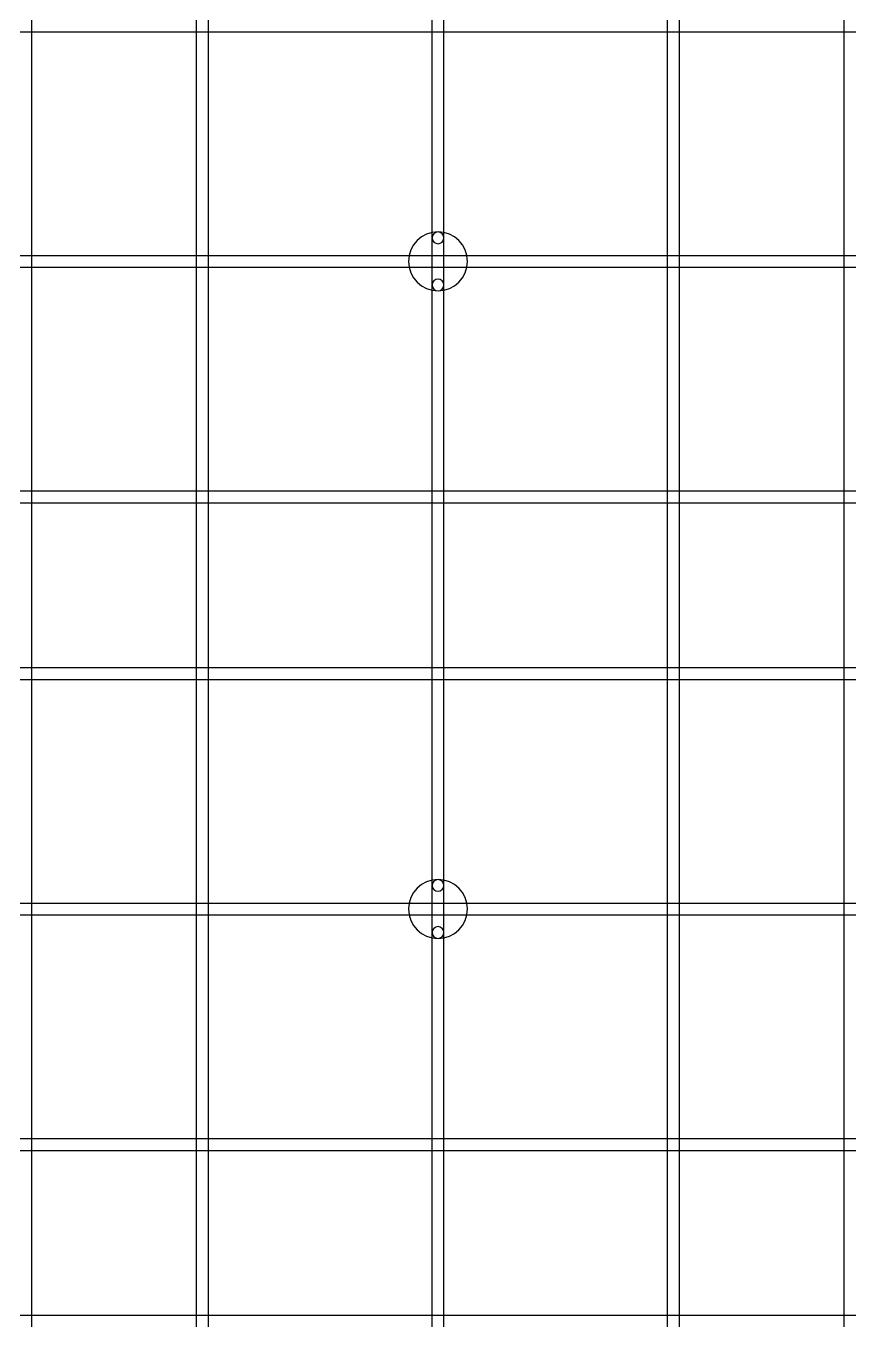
# Model space of a CAD drawing. Header units: millimetres. Extents: x 0 to 500, y 0 to 500.
# Drawn here: x 297.5 to 367.5, y 132.5 to 242.5 of the extents above; entities that cross this region are included whole.
import ezdxf

# ---------------------------------------------------------------- set-up
doc = ezdxf.new("R2010")
doc.units = ezdxf.units.MM
doc.layers.add('MDF_Model', color=7, linetype='CONTINUOUS')

msp = doc.modelspace()

# ---------------------------------------------------------------- linework, layer by layer
at = {"layer": 'MDF_Model'}
for p, q in [((298, 242, 1), (298, 243, 1)), ((298, 242, 1), (298, 243, 1)), ((312, 242, 1), (312, 243, 1)), ((312, 242, 1), (312, 243, 1)), ((313, 242, 1), (313, 243, 1)), ((313, 242, 1), (313, 243, 1)), ((332, 242, 1), (332, 243, 1)), ((332, 242, 1), (332, 243, 1)), ((333, 242, 1), (333, 243, 1)), ((333, 242, 1), (333, 243, 1)), ((352, 242, 1), (352, 243, 1)), ((352, 242, 1), (352, 243, 1)), ((353, 242, 1), (353, 243, 1)), ((353, 242, 1), (353, 243, 1)), ((367, 242, 1), (367, 243, 1)), ((367, 242, 1), (367, 243, 1)), ((297, 242, 1), (298, 242, 1)), ((297, 242, 1), (298, 242, 1)), ((298, 223, 1), (298, 242, 1)), ((298, 242, 1), (312, 242, 1)), ((298, 223, 1), (298, 242, 1)), ((298, 242), (298, 242, 1)), ((298, 223), (298, 242)), ((298, 242), (312, 242)), ((298, 242, 1), (312, 242, 1)), ((298, 242), (298, 242, 1)), ((298, 242), (312, 242)), ((298, 223), (298, 242)), ((312, 242, 1), (313, 242, 1)), ((312, 223, 1), (312, 242, 1)), ((312, 242, 1), (313, 242, 1)), ((312, 242), (312, 242, 1)), ((312, 223, 1), (312, 242, 1)), ((312, 242), (312, 242, 1)), ((312, 223), (312, 242)), ((312, 223), (312, 242)), ((313, 242), (332, 242)), ((313, 223), (313, 242)), ((313, 242), (332, 242)), ((313, 242, 1), (332, 242, 1)), ((313, 242), (313, 242, 1)), ((313, 242, 1), (332, 242, 1)), ((313, 223, 1), (313, 242, 1)), ((313, 242), (313, 242, 1)), ((313, 223), (313, 242)), ((313, 223, 1), (313, 242, 1)), ((332, 224.5, 1), (332, 242, 1)), ((332, 242, 1), (333, 242, 1)), ((332, 224.5, 1), (332, 242, 1)), ((332, 242), (332, 242, 1)), ((332, 224.5), (332, 242)), ((332, 242, 1), (333, 242, 1)), ((332, 224.5), (332, 242)), ((332, 242), (332, 242, 1)), ((333, 224.5, 1), (333, 242, 1)), ((333, 224.5, 1), (333, 242, 1)), ((333, 242), (333, 242, 1)), ((333, 224.5), (333, 242)), ((333, 224.5), (333, 242)), ((333, 242), (352, 242)), ((333, 242, 1), (352, 242, 1)), ((333, 242), (352, 242)), ((333, 242, 1), (352, 242, 1)), ((333, 242), (333, 242, 1)), ((352, 223), (352, 242)), ((352, 242), (352, 242, 1)), ((352, 223, 1), (352, 242, 1)), ((352, 242), (352, 242, 1)), ((352, 223), (352, 242)), ((352, 242, 1), (353, 242, 1)), ((352, 223, 1), (352, 242, 1)), ((352, 242, 1), (353, 242, 1)), ((353, 223, 1), (353, 242, 1)), ((353, 242, 1), (367, 242, 1)), ((353, 223, 1), (353, 242, 1)), ((353, 242), (353, 242, 1)), ((353, 223), (353, 242)), ((353, 242), (367, 242)), ((353, 242, 1), (367, 242, 1)), ((353, 242), (353, 242, 1)), ((353, 223), (353, 242)), ((353, 242), (367, 242)), ((367, 242, 1), (368, 242, 1)), ((367, 223, 1), (367, 242, 1)), ((367, 242, 1), (368, 242, 1)), ((367, 242), (367, 242, 1)), ((367, 223, 1), (367, 242, 1)), ((367, 242), (367, 242, 1)), ((367, 223), (367, 242)), ((367, 223), (367, 242)), ((332, 223, 1), (332, 224.5, 1)), ((332, 223, 1), (332, 224.5, 1)), ((332, 224.5), (332, 224.5, 1)), ((332, 223), (332, 224.5)), ((332, 224.5), (332, 224.5, 1)), ((332, 223), (332, 224.5)), ((332.5, 225, 3), (332.5, 225, 6)), ((332.5, 225, 3), (332.5, 225, 6)), ((333, 224.5, 1), (333, 224.5, 3)), ((333, 224.5, 1), (333, 224.5, 3)), ((333, 223, 1), (333, 224.5, 1)), ((333, 223, 1), (333, 224.5, 1)), ((333, 224.5), (333, 224.5, 1)), ((333, 223), (333, 224.5)), ((333, 224.5), (333, 224.5, 1)), ((333, 223), (333, 224.5)), ((297, 223, 1), (298, 223, 1)), ((297, 223, 1), (298, 223, 1)), ((298, 222, 1), (298, 223, 1)), ((298, 223, 1), (312, 223, 1)), ((298, 222, 1), (298, 223, 1)), ((298, 223), (298, 223, 1)), ((298, 223), (312, 223)), ((298, 223, 1), (312, 223, 1)), ((298, 223), (298, 223, 1)), ((298, 223), (312, 223)), ((312, 222, 1), (312, 223, 1)), ((312, 223, 1), (313, 223, 1)), ((312, 222, 1), (312, 223, 1)), ((312, 223, 1), (313, 223, 1)), ((312, 223), (312, 223, 1)), ((312, 223), (312, 223, 1)), ((313, 223, 1), (332, 223, 1)), ((313, 222, 1), (313, 223, 1)), ((313, 223), (332, 223)), ((313, 223), (332, 223)), ((313, 223, 1), (332, 223, 1)), ((313, 223), (313, 223, 1)), ((313, 222, 1), (313, 223, 1)), ((313, 223), (313, 223, 1)), ((332, 223, 1), (333, 223, 1)), ((332, 222, 1), (332, 223, 1)), ((332, 223, 1), (333, 223, 1)), ((332, 223), (332, 223, 1)), ((332, 222, 1), (332, 223, 1)), ((332, 223), (332, 223, 1)), ((333, 222, 1), (333, 223, 1)), ((333, 223), (333, 223, 1)), ((333, 223, 1), (352, 223, 1)), ((333, 222, 1), (333, 223, 1)), ((333, 223), (352, 223)), ((333, 223), (352, 223)), ((333, 223, 1), (352, 223, 1)), ((333, 223), (333, 223, 1)), ((335, 222.5, 3), (335, 222.5, 6)), ((335, 222.5, 3), (335, 222.5, 6)), ((352, 222, 1), (352, 223, 1)), ((352, 223), (352, 223, 1)), ((352, 222, 1), (352, 223, 1)), ((352, 223, 1), (353, 223, 1)), ((352, 223), (352, 223, 1)), ((352, 223, 1), (353, 223, 1)), ((353, 222, 1), (353, 223, 1)), ((353, 223, 1), (367, 223, 1)), ((353, 222, 1), (353, 223, 1)), ((353, 223), (353, 223, 1)), ((353, 223), (367, 223)), ((353, 223, 1), (367, 223, 1)), ((353, 223), (353, 223, 1)), ((353, 223), (367, 223)), ((367, 222, 1), (367, 223, 1)), ((367, 223, 1), (368, 223, 1)), ((367, 222, 1), (367, 223, 1)), ((367, 223, 1), (368, 223, 1)), ((367, 223), (367, 223, 1)), ((367, 223), (367, 223, 1)), ((297, 222, 1), (298, 222, 1)), ((297, 222, 1), (298, 222, 1)), ((298, 203, 1), (298, 222, 1)), ((298, 222, 1), (312, 222, 1)), ((298, 203, 1), (298, 222, 1)), ((298, 222), (298, 222, 1)), ((298, 203), (298, 222)), ((298, 222), (312, 222)), ((298, 222, 1), (312, 222, 1)), ((298, 222), (298, 222, 1)), ((298, 222), (312, 222)), ((298, 203), (298, 222)), ((312, 222, 1), (313, 222, 1)), ((312, 203, 1), (312, 222, 1)), ((312, 222, 1), (313, 222, 1)), ((312, 222), (312, 222, 1)), ((312, 203, 1), (312, 222, 1)), ((312, 222), (312, 222, 1)), ((312, 203), (312, 222)), ((312, 203), (312, 222)), ((313, 222), (332, 222)), ((313, 203), (313, 222)), ((313, 222), (332, 222)), ((313, 222, 1), (332, 222, 1)), ((313, 222), (313, 222, 1)), ((313, 222, 1), (332, 222, 1)), ((313, 203, 1), (313, 222, 1)), ((313, 222), (313, 222, 1)), ((313, 203), (313, 222)), ((313, 203, 1), (313, 222, 1)), ((332, 220.5, 1), (332, 222, 1)), ((332, 222, 1), (333, 222, 1)), ((332, 220.5, 1), (332, 222, 1)), ((332, 222), (332, 222, 1)), ((332, 220.5), (332, 222)), ((332, 222, 1), (333, 222, 1)), ((332, 220.5), (332, 222)), ((332, 222), (332, 222, 1)), ((333, 220.5, 1), (333, 222, 1)), ((333, 220.5, 1), (333, 222, 1)), ((333, 222), (333, 222, 1)), ((333, 220.5), (333, 222)), ((333, 220.5), (333, 222)), ((333, 222), (352, 222)), ((333, 222, 1), (352, 222, 1)), ((333, 222), (352, 222)), ((333, 222, 1), (352, 222, 1)), ((333, 222), (333, 222, 1)), ((352, 203), (352, 222)), ((352, 222), (352, 222, 1)), ((352, 203, 1), (352, 222, 1)), ((352, 222), (352, 222, 1)), ((352, 203), (352, 222)), ((352, 222, 1), (353, 222, 1)), ((352, 203, 1), (352, 222, 1)), ((352, 222, 1), (353, 222, 1)), ((353, 203, 1), (353, 222, 1)), ((353, 222, 1), (367, 222, 1)), ((353, 203, 1), (353, 222, 1)), ((353, 222), (353, 222, 1)), ((353, 203), (353, 222)), ((353, 222), (367, 222)), ((353, 222, 1), (367, 222, 1)), ((353, 222), (353, 222, 1)), ((353, 203), (353, 222)), ((353, 222), (367, 222)), ((367, 222, 1), (368, 222, 1)), ((367, 203, 1), (367, 222, 1)), ((367, 222, 1), (368, 222, 1)), ((367, 222), (367, 222, 1)), ((367, 203, 1), (367, 222, 1)), ((367, 222), (367, 222, 1)), ((367, 203), (367, 222)), ((367, 203), (367, 222)), ((332, 203, 1), (332, 220.5, 1)), ((332, 203, 1), (332, 220.5, 1)), ((332, 220.5), (332, 220.5, 1)), ((332, 203), (332, 220.5)), ((332, 220.5), (332, 220.5, 1)), ((332, 203), (332, 220.5)), ((333, 220.5, 1), (333, 220.5, 3)), ((333, 220.5, 1), (333, 220.5, 3)), ((333, 203, 1), (333, 220.5, 1)), ((333, 203, 1), (333, 220.5, 1)), ((333, 220.5), (333, 220.5, 1)), ((333, 203), (333, 220.5)), ((333, 220.5), (333, 220.5, 1)), ((333, 203), (333, 220.5)), ((332.5, 220, 3), (332.5, 220, 6)), ((332.5, 220, 3), (332.5, 220, 6)), ((297, 203, 1), (298, 203, 1)), ((297, 203, 1), (298, 203, 1)), ((298, 202, 1), (298, 203, 1)), ((298, 203, 1), (312, 203, 1)), ((298, 202, 1), (298, 203, 1)), ((298, 203), (298, 203, 1)), ((298, 203), (312, 203)), ((298, 203, 1), (312, 203, 1)), ((298, 203), (298, 203, 1)), ((298, 203), (312, 203)), ((312, 202, 1), (312, 203, 1)), ((312, 203, 1), (313, 203, 1)), ((312, 202, 1), (312, 203, 1)), ((312, 203, 1), (313, 203, 1)), ((312, 203), (312, 203, 1)), ((312, 203), (312, 203, 1)), ((313, 203), (332, 203)), ((313, 203), (332, 203)), ((313, 203, 1), (332, 203, 1)), ((313, 203), (313, 203, 1)), ((313, 203, 1), (332, 203, 1)), ((313, 202, 1), (313, 203, 1)), ((313, 203), (313, 203, 1)), ((313, 202, 1), (313, 203, 1)), ((332, 203, 1), (333, 203, 1)), ((332, 203), (332, 203, 1)), ((332, 202, 1), (332, 203, 1)), ((332, 203, 1), (333, 203, 1)), ((332, 203), (332, 203, 1)), ((332, 202, 1), (332, 203, 1)), ((333, 203), (333, 203, 1)), ((333, 202, 1), (333, 203, 1)), ((333, 203), (352, 203)), ((333, 203), (352, 203)), ((333, 203, 1), (352, 203, 1)), ((333, 203), (333, 203, 1)), ((333, 203, 1), (352, 203, 1)), ((333, 202, 1), (333, 203, 1)), ((352, 203), (352, 203, 1)), ((352, 202, 1), (352, 203, 1)), ((352, 203), (352, 203, 1)), ((352, 202, 1), (352, 203, 1)), ((352, 203, 1), (353, 203, 1)), ((352, 203, 1), (353, 203, 1)), ((353, 202, 1), (353, 203, 1)), ((353, 203, 1), (367, 203, 1)), ((353, 202, 1), (353, 203, 1)), ((353, 203), (353, 203, 1)), ((353, 203), (367, 203)), ((353, 203, 1), (367, 203, 1)), ((353, 203), (353, 203, 1)), ((353, 203), (367, 203)), ((367, 202, 1), (367, 203, 1)), ((367, 203, 1), (368, 203, 1)), ((367, 202, 1), (367, 203, 1)), ((367, 203, 1), (368, 203, 1)), ((367, 203), (367, 203, 1)), ((367, 203), (367, 203, 1)), ((297, 202, 1), (298, 202, 1)), ((297, 202, 1), (298, 202, 1)), ((298, 188, 1), (298, 202, 1)), ((298, 202, 1), (312, 202, 1)), ((298, 188, 1), (298, 202, 1)), ((298, 202), (298, 202, 1)), ((298, 188), (298, 202)), ((298, 202), (312, 202)), ((298, 202, 1), (312, 202, 1)), ((298, 202), (298, 202, 1)), ((298, 202), (312, 202)), ((298, 188), (298, 202)), ((312, 202, 1), (313, 202, 1)), ((312, 188, 1), (312, 202, 1)), ((312, 202, 1), (313, 202, 1)), ((312, 188, 1), (312, 202, 1)), ((312, 202), (312, 202, 1)), ((312, 188), (312, 202)), ((312, 202), (312, 202, 1)), ((312, 188), (312, 202)), ((313, 202, 1), (332, 202, 1)), ((313, 202), (332, 202)), ((313, 202, 1), (332, 202, 1)), ((313, 202), (313, 202, 1)), ((313, 202), (332, 202)), ((313, 188), (313, 202)), ((313, 188, 1), (313, 202, 1)), ((313, 202), (313, 202, 1)), ((313, 188), (313, 202)), ((313, 188, 1), (313, 202, 1)), ((332, 202, 1), (333, 202, 1)), ((332, 188, 1), (332, 202, 1)), ((332, 202, 1), (333, 202, 1)), ((332, 188, 1), (332, 202, 1)), ((332, 202), (332, 202, 1)), ((332, 188), (332, 202)), ((332, 202), (332, 202, 1)), ((332, 188), (332, 202)), ((333, 188, 1), (333, 202, 1)), ((333, 202, 1), (352, 202, 1)), ((333, 188, 1), (333, 202, 1)), ((333, 202), (333, 202, 1)), ((333, 188), (333, 202)), ((333, 202), (352, 202)), ((333, 202, 1), (352, 202, 1)), ((333, 202), (333, 202, 1)), ((333, 188), (333, 202)), ((333, 202), (352, 202)), ((352, 202, 1), (353, 202, 1)), ((352, 202), (352, 202, 1)), ((352, 188), (352, 202)), ((352, 188, 1), (352, 202, 1)), ((352, 202), (352, 202, 1)), ((352, 188), (352, 202)), ((352, 188, 1), (352, 202, 1)), ((352, 202, 1), (353, 202, 1)), ((353, 188, 1), (353, 202, 1)), ((353, 202, 1), (367, 202, 1)), ((353, 188, 1), (353, 202, 1)), ((353, 202), (353, 202, 1)), ((353, 188), (353, 202)), ((353, 202), (367, 202)), ((353, 202, 1), (367, 202, 1)), ((353, 202), (353, 202, 1)), ((353, 188), (353, 202)), ((353, 202), (367, 202)), ((367, 202, 1), (368, 202, 1)), ((367, 188, 1), (367, 202, 1)), ((367, 202, 1), (368, 202, 1)), ((367, 202), (367, 202, 1)), ((367, 188, 1), (367, 202, 1)), ((367, 202), (367, 202, 1)), ((367, 188), (367, 202)), ((367, 188), (367, 202)), ((297, 188, 1), (298, 188, 1)), ((297, 188, 1), (298, 188, 1)), ((297, 187, 1), (298, 187, 1)), ((297, 187, 1), (298, 187, 1)), ((298, 187, 1), (298, 188, 1)), ((298, 188, 1), (312, 188, 1)), ((298, 187, 1), (298, 188, 1)), ((298, 188), (298, 188, 1)), ((298, 188), (312, 188)), ((298, 188, 1), (312, 188, 1)), ((298, 188), (298, 188, 1)), ((298, 188), (312, 188)), ((298, 168, 1), (298, 187, 1)), ((298, 187, 1), (312, 187, 1)), ((298, 168, 1), (298, 187, 1)), ((298, 187), (298, 187, 1)), ((298, 168), (298, 187)), ((298, 187), (312, 187)), ((298, 187, 1), (312, 187, 1)), ((298, 187), (298, 187, 1)), ((298, 187), (312, 187)), ((298, 168), (298, 187)), ((312, 187, 1), (312, 188, 1)), ((312, 188, 1), (313, 188, 1)), ((312, 187, 1), (312, 188, 1)), ((312, 188, 1), (313, 188, 1)), ((312, 188), (312, 188, 1)), ((312, 188), (312, 188, 1)), ((312, 187, 1), (313, 187, 1)), ((312, 168, 1), (312, 187, 1)), ((312, 187, 1), (313, 187, 1)), ((312, 187), (312, 187, 1)), ((312, 168, 1), (312, 187, 1)), ((312, 187), (312, 187, 1)), ((312, 168), (312, 187)), ((312, 168), (312, 187)), ((313, 188, 1), (332, 188, 1)), ((313, 187, 1), (313, 188, 1)), ((313, 188), (332, 188)), ((313, 188, 1), (332, 188, 1)), ((313, 188), (313, 188, 1)), ((313, 187, 1), (313, 188, 1)), ((313, 188), (332, 188)), ((313, 188), (313, 188, 1)), ((313, 187), (332, 187)), ((313, 168), (313, 187)), ((313, 187), (332, 187)), ((313, 187, 1), (332, 187, 1)), ((313, 187), (313, 187, 1)), ((313, 187, 1), (332, 187, 1)), ((313, 168, 1), (313, 187, 1)), ((313, 187), (313, 187, 1)), ((313, 168), (313, 187)), ((313, 168, 1), (313, 187, 1)), ((332, 187, 1), (332, 188, 1)), ((332, 188, 1), (333, 188, 1)), ((332, 187, 1), (332, 188, 1)), ((332, 188, 1), (333, 188, 1)), ((332, 188), (332, 188, 1)), ((332, 188), (332, 188, 1)), ((332, 169.5, 1), (332, 187, 1)), ((332, 187, 1), (333, 187, 1)), ((332, 169.5, 1), (332, 187, 1)), ((332, 187), (332, 187, 1)), ((332, 169.5), (332, 187)), ((332, 187, 1), (333, 187, 1)), ((332, 169.5), (332, 187)), ((332, 187), (332, 187, 1)), ((333, 187, 1), (333, 188, 1)), ((333, 188, 1), (352, 188, 1)), ((333, 187, 1), (333, 188, 1)), ((333, 188), (333, 188, 1)), ((333, 188), (352, 188)), ((333, 188, 1), (352, 188, 1)), ((333, 188), (333, 188, 1)), ((333, 188), (352, 188)), ((333, 169.5, 1), (333, 187, 1)), ((333, 169.5, 1), (333, 187, 1)), ((333, 187), (333, 187, 1)), ((333, 169.5), (333, 187)), ((333, 169.5), (333, 187)), ((333, 187), (352, 187)), ((333, 187, 1), (352, 187, 1)), ((333, 187), (352, 187)), ((333, 187, 1), (352, 187, 1)), ((333, 187), (333, 187, 1)), ((352, 187, 1), (352, 188, 1)), ((352, 188), (352, 188, 1)), ((352, 187, 1), (352, 188, 1)), ((352, 188, 1), (353, 188, 1)), ((352, 188), (352, 188, 1)), ((352, 188, 1), (353, 188, 1)), ((352, 168), (352, 187)), ((352, 187), (352, 187, 1)), ((352, 168, 1), (352, 187, 1)), ((352, 187), (352, 187, 1)), ((352, 168), (352, 187)), ((352, 187, 1), (353, 187, 1)), ((352, 168, 1), (352, 187, 1)), ((352, 187, 1), (353, 187, 1)), ((353, 187, 1), (353, 188, 1)), ((353, 188, 1), (367, 188, 1)), ((353, 187, 1), (353, 188, 1)), ((353, 188), (353, 188, 1)), ((353, 188), (367, 188)), ((353, 188, 1), (367, 188, 1)), ((353, 188), (353, 188, 1)), ((353, 188), (367, 188)), ((353, 168, 1), (353, 187, 1)), ((353, 187, 1), (367, 187, 1)), ((353, 168, 1), (353, 187, 1)), ((353, 187), (353, 187, 1)), ((353, 168), (353, 187)), ((353, 187), (367, 187)), ((353, 187, 1), (367, 187, 1)), ((353, 187), (353, 187, 1)), ((353, 168), (353, 187)), ((353, 187), (367, 187)), ((367, 187, 1), (367, 188, 1)), ((367, 188, 1), (368, 188, 1)), ((367, 187, 1), (367, 188, 1)), ((367, 188, 1), (368, 188, 1)), ((367, 188), (367, 188, 1)), ((367, 188), (367, 188, 1)), ((367, 187, 1), (368, 187, 1)), ((367, 168, 1), (367, 187, 1)), ((367, 187, 1), (368, 187, 1)), ((367, 187), (367, 187, 1)), ((367, 168, 1), (367, 187, 1)), ((367, 187), (367, 187, 1)), ((367, 168), (367, 187)), ((367, 168), (367, 187)), ((332, 168, 1), (332, 169.5, 1)), ((332, 168, 1), (332, 169.5, 1)), ((332, 169.5), (332, 169.5, 1)), ((332, 168), (332, 169.5)), ((332, 169.5), (332, 169.5, 1)), ((332, 168), (332, 169.5)), ((332.5, 170, 3), (332.5, 170, 6)), ((332.5, 170, 3), (332.5, 170, 6)), ((333, 169.5, 1), (333, 169.5, 3)), ((333, 169.5, 1), (333, 169.5, 3)), ((333, 168, 1), (333, 169.5, 1)), ((333, 168, 1), (333, 169.5, 1)), ((333, 169.5), (333, 169.5, 1)), ((333, 168), (333, 169.5)), ((333, 169.5), (333, 169.5, 1)), ((333, 168), (333, 169.5)), ((297, 168, 1), (298, 168, 1)), ((297, 168, 1), (298, 168, 1)), ((298, 167, 1), (298, 168, 1)), ((298, 168, 1), (312, 168, 1)), ((298, 167, 1), (298, 168, 1)), ((298, 168), (298, 168, 1)), ((298, 168), (312, 168)), ((298, 168, 1), (312, 168, 1)), ((298, 168), (298, 168, 1)), ((298, 168), (312, 168)), ((312, 167, 1), (312, 168, 1)), ((312, 168, 1), (313, 168, 1)), ((312, 167, 1), (312, 168, 1)), ((312, 168, 1), (313, 168, 1)), ((312, 168), (312, 168, 1)), ((312, 168), (312, 168, 1)), ((313, 168, 1), (332, 168, 1)), ((313, 167, 1), (313, 168, 1)), ((313, 168), (332, 168)), ((313, 168), (332, 168)), ((313, 168, 1), (332, 168, 1)), ((313, 168), (313, 168, 1)), ((313, 167, 1), (313, 168, 1)), ((313, 168), (313, 168, 1)), ((332, 168, 1), (333, 168, 1)), ((332, 167, 1), (332, 168, 1)), ((332, 168, 1), (333, 168, 1)), ((332, 168), (332, 168, 1)), ((332, 167, 1), (332, 168, 1)), ((332, 168), (332, 168, 1)), ((333, 167, 1), (333, 168, 1)), ((333, 168), (333, 168, 1)), ((333, 168, 1), (352, 168, 1)), ((333, 167, 1), (333, 168, 1)), ((333, 168), (352, 168)), ((333, 168), (352, 168)), ((333, 168, 1), (352, 168, 1)), ((333, 168), (333, 168, 1)), ((335, 167.5, 3), (335, 167.5, 6)), ((335, 167.5, 3), (335, 167.5, 6)), ((352, 167, 1), (352, 168, 1)), ((352, 168), (352, 168, 1)), ((352, 167, 1), (352, 168, 1)), ((352, 168, 1), (353, 168, 1)), ((352, 168), (352, 168, 1)), ((352, 168, 1), (353, 168, 1)), ((353, 167, 1), (353, 168, 1)), ((353, 168, 1), (367, 168, 1)), ((353, 167, 1), (353, 168, 1)), ((353, 168), (353, 168, 1)), ((353, 168), (367, 168)), ((353, 168, 1), (367, 168, 1)), ((353, 168), (353, 168, 1)), ((353, 168), (367, 168)), ((367, 167, 1), (367, 168, 1)), ((367, 168, 1), (368, 168, 1)), ((367, 167, 1), (367, 168, 1)), ((367, 168, 1), (368, 168, 1)), ((367, 168), (367, 168, 1)), ((367, 168), (367, 168, 1)), ((297, 167, 1), (298, 167, 1)), ((297, 167, 1), (298, 167, 1)), ((298, 148, 1), (298, 167, 1)), ((298, 167, 1), (312, 167, 1)), ((298, 148, 1), (298, 167, 1)), ((298, 167), (298, 167, 1)), ((298, 148), (298, 167)), ((298, 167), (312, 167)), ((298, 167, 1), (312, 167, 1)), ((298, 167), (298, 167, 1)), ((298, 167), (312, 167)), ((298, 148), (298, 167)), ((312, 167, 1), (313, 167, 1)), ((312, 148, 1), (312, 167, 1)), ((312, 167, 1), (313, 167, 1)), ((312, 167), (312, 167, 1)), ((312, 148, 1), (312, 167, 1)), ((312, 167), (312, 167, 1)), ((312, 148), (312, 167)), ((312, 148), (312, 167)), ((313, 167), (332, 167)), ((313, 148), (313, 167)), ((313, 167), (332, 167)), ((313, 167, 1), (332, 167, 1)), ((313, 167), (313, 167, 1)), ((313, 167, 1), (332, 167, 1)), ((313, 148, 1), (313, 167, 1)), ((313, 167), (313, 167, 1)), ((313, 148), (313, 167)), ((313, 148, 1), (313, 167, 1)), ((332, 165.5, 1), (332, 167, 1)), ((332, 167, 1), (333, 167, 1)), ((332, 165.5, 1), (332, 167, 1)), ((332, 167), (332, 167, 1)), ((332, 165.5), (332, 167)), ((332, 167, 1), (333, 167, 1)), ((332, 165.5), (332, 167)), ((332, 167), (332, 167, 1)), ((333, 165.5, 1), (333, 167, 1)), ((333, 165.5, 1), (333, 167, 1)), ((333, 167), (333, 167, 1)), ((333, 165.5), (333, 167)), ((333, 165.5), (333, 167)), ((333, 167), (352, 167)), ((333, 167, 1), (352, 167, 1)), ((333, 167), (352, 167)), ((333, 167, 1), (352, 167, 1)), ((333, 167), (333, 167, 1)), ((352, 148), (352, 167)), ((352, 167), (352, 167, 1)), ((352, 148, 1), (352, 167, 1)), ((352, 167), (352, 167, 1)), ((352, 148), (352, 167)), ((352, 167, 1), (353, 167, 1)), ((352, 148, 1), (352, 167, 1)), ((352, 167, 1), (353, 167, 1)), ((353, 148, 1), (353, 167, 1)), ((353, 167, 1), (367, 167, 1)), ((353, 148, 1), (353, 167, 1)), ((353, 167), (353, 167, 1)), ((353, 148), (353, 167)), ((353, 167), (367, 167)), ((353, 167, 1), (367, 167, 1)), ((353, 167), (353, 167, 1)), ((353, 148), (353, 167)), ((353, 167), (367, 167)), ((367, 167, 1), (368, 167, 1)), ((367, 148, 1), (367, 167, 1)), ((367, 167, 1), (368, 167, 1)), ((367, 167), (367, 167, 1)), ((367, 148, 1), (367, 167, 1)), ((367, 167), (367, 167, 1)), ((367, 148), (367, 167)), ((367, 148), (367, 167)), ((332, 148, 1), (332, 165.5, 1)), ((332, 148, 1), (332, 165.5, 1)), ((332, 165.5), (332, 165.5, 1)), ((332, 148), (332, 165.5)), ((332, 165.5), (332, 165.5, 1)), ((332, 148), (332, 165.5)), ((332.5, 165, 3), (332.5, 165, 6)), ((332.5, 165, 3), (332.5, 165, 6)), ((333, 165.5, 1), (333, 165.5, 3)), ((333, 165.5, 1), (333, 165.5, 3)), ((333, 148, 1), (333, 165.5, 1)), ((333, 148, 1), (333, 165.5, 1)), ((333, 165.5), (333, 165.5, 1)), ((333, 148), (333, 165.5)), ((333, 165.5), (333, 165.5, 1)), ((333, 148), (333, 165.5)), ((297, 148, 1), (298, 148, 1)), ((297, 148, 1), (298, 148, 1)), ((298, 147, 1), (298, 148, 1)), ((298, 148, 1), (312, 148, 1)), ((298, 147, 1), (298, 148, 1)), ((298, 148), (298, 148, 1)), ((298, 148), (312, 148)), ((298, 148, 1), (312, 148, 1)), ((298, 148), (298, 148, 1)), ((298, 148), (312, 148)), ((312, 147, 1), (312, 148, 1)), ((312, 148, 1), (313, 148, 1)), ((312, 147, 1), (312, 148, 1)), ((312, 148, 1), (313, 148, 1)), ((312, 148), (312, 148, 1)), ((312, 148), (312, 148, 1)), ((313, 148), (332, 148)), ((313, 148), (332, 148)), ((313, 148, 1), (332, 148, 1)), ((313, 148), (313, 148, 1)), ((313, 148, 1), (332, 148, 1)), ((313, 147, 1), (313, 148, 1)), ((313, 148), (313, 148, 1)), ((313, 147, 1), (313, 148, 1)), ((332, 148, 1), (333, 148, 1)), ((332, 148), (332, 148, 1)), ((332, 147, 1), (332, 148, 1)), ((332, 148, 1), (333, 148, 1)), ((332, 148), (332, 148, 1)), ((332, 147, 1), (332, 148, 1)), ((333, 148), (333, 148, 1)), ((333, 147, 1), (333, 148, 1)), ((333, 148), (352, 148)), ((333, 148), (352, 148)), ((333, 148, 1), (352, 148, 1)), ((333, 148), (333, 148, 1)), ((333, 148, 1), (352, 148, 1)), ((333, 147, 1), (333, 148, 1)), ((352, 148), (352, 148, 1)), ((352, 147, 1), (352, 148, 1)), ((352, 148), (352, 148, 1)), ((352, 147, 1), (352, 148, 1)), ((352, 148, 1), (353, 148, 1)), ((352, 148, 1), (353, 148, 1)), ((353, 147, 1), (353, 148, 1)), ((353, 148, 1), (367, 148, 1)), ((353, 147, 1), (353, 148, 1)), ((353, 148), (353, 148, 1)), ((353, 148), (367, 148)), ((353, 148, 1), (367, 148, 1)), ((353, 148), (353, 148, 1)), ((353, 148), (367, 148)), ((367, 147, 1), (367, 148, 1)), ((367, 148, 1), (368, 148, 1)), ((367, 147, 1), (367, 148, 1)), ((367, 148, 1), (368, 148, 1)), ((367, 148), (367, 148, 1)), ((367, 148), (367, 148, 1)), ((297, 147, 1), (298, 147, 1)), ((297, 147, 1), (298, 147, 1)), ((298, 133, 1), (298, 147, 1)), ((298, 147, 1), (312, 147, 1)), ((298, 133, 1), (298, 147, 1)), ((298, 147), (298, 147, 1)), ((298, 133), (298, 147)), ((298, 147), (312, 147)), ((298, 147, 1), (312, 147, 1)), ((298, 147), (298, 147, 1)), ((298, 147), (312, 147)), ((298, 133), (298, 147)), ((312, 147, 1), (313, 147, 1)), ((312, 133, 1), (312, 147, 1)), ((312, 147, 1), (313, 147, 1)), ((312, 133, 1), (312, 147, 1)), ((312, 147), (312, 147, 1)), ((312, 133), (312, 147)), ((312, 147), (312, 147, 1)), ((312, 133), (312, 147)), ((313, 147, 1), (332, 147, 1)), ((313, 147), (332, 147)), ((313, 147, 1), (332, 147, 1)), ((313, 147), (313, 147, 1)), ((313, 147), (332, 147)), ((313, 133), (313, 147)), ((313, 133, 1), (313, 147, 1)), ((313, 147), (313, 147, 1)), ((313, 133), (313, 147)), ((313, 133, 1), (313, 147, 1)), ((332, 147, 1), (333, 147, 1)), ((332, 133, 1), (332, 147, 1)), ((332, 147, 1), (333, 147, 1)), ((332, 133, 1), (332, 147, 1)), ((332, 147), (332, 147, 1)), ((332, 133), (332, 147)), ((332, 147), (332, 147, 1)), ((332, 133), (332, 147)), ((333, 133, 1), (333, 147, 1)), ((333, 147, 1), (352, 147, 1)), ((333, 133, 1), (333, 147, 1)), ((333, 147), (333, 147, 1)), ((333, 133), (333, 147)), ((333, 147), (352, 147)), ((333, 147, 1), (352, 147, 1)), ((333, 147), (333, 147, 1)), ((333, 133), (333, 147)), ((333, 147), (352, 147)), ((352, 147, 1), (353, 147, 1)), ((352, 147), (352, 147, 1)), ((352, 133), (352, 147)), ((352, 133, 1), (352, 147, 1)), ((352, 147), (352, 147, 1)), ((352, 133), (352, 147)), ((352, 133, 1), (352, 147, 1)), ((352, 147, 1), (353, 147, 1)), ((353, 133, 1), (353, 147, 1)), ((353, 147, 1), (367, 147, 1)), ((353, 133, 1), (353, 147, 1)), ((353, 147), (353, 147, 1)), ((353, 133), (353, 147)), ((353, 147), (367, 147)), ((353, 147, 1), (367, 147, 1)), ((353, 147), (353, 147, 1)), ((353, 133), (353, 147)), ((353, 147), (367, 147)), ((367, 147, 1), (368, 147, 1)), ((367, 133, 1), (367, 147, 1)), ((367, 147, 1), (368, 147, 1)), ((367, 133, 1), (367, 147, 1)), ((367, 147), (367, 147, 1)), ((367, 133), (367, 147)), ((367, 147), (367, 147, 1)), ((367, 133), (367, 147)), ((297, 133, 1), (298, 133, 1)), ((297, 133, 1), (298, 133, 1)), ((298, 132, 1), (298, 133, 1)), ((298, 133, 1), (312, 133, 1)), ((298, 132, 1), (298, 133, 1)), ((298, 133), (298, 133, 1)), ((298, 133), (312, 133)), ((298, 133, 1), (312, 133, 1)), ((298, 133), (298, 133, 1)), ((298, 133), (312, 133)), ((312, 132, 1), (312, 133, 1)), ((312, 133, 1), (313, 133, 1)), ((312, 132, 1), (312, 133, 1)), ((312, 133, 1), (313, 133, 1)), ((312, 133), (312, 133, 1)), ((312, 133), (312, 133, 1)), ((313, 133, 1), (332, 133, 1)), ((313, 132, 1), (313, 133, 1)), ((313, 133), (332, 133)), ((313, 133, 1), (332, 133, 1)), ((313, 133), (313, 133, 1)), ((313, 132, 1), (313, 133, 1)), ((313, 133), (332, 133)), ((313, 133), (313, 133, 1)), ((332, 132, 1), (332, 133, 1)), ((332, 133, 1), (333, 133, 1)), ((332, 132, 1), (332, 133, 1)), ((332, 133, 1), (333, 133, 1)), ((332, 133), (332, 133, 1)), ((332, 133), (332, 133, 1)), ((333, 132, 1), (333, 133, 1)), ((333, 133, 1), (352, 133, 1)), ((333, 132, 1), (333, 133, 1)), ((333, 133), (333, 133, 1)), ((333, 133), (352, 133)), ((333, 133, 1), (352, 133, 1)), ((333, 133), (333, 133, 1)), ((333, 133), (352, 133)), ((352, 132, 1), (352, 133, 1)), ((352, 133), (352, 133, 1)), ((352, 132, 1), (352, 133, 1)), ((352, 133, 1), (353, 133, 1)), ((352, 133), (352, 133, 1)), ((352, 133, 1), (353, 133, 1)), ((353, 132, 1), (353, 133, 1)), ((353, 133, 1), (367, 133, 1)), ((353, 132, 1), (353, 133, 1)), ((353, 133), (353, 133, 1)), ((353, 133), (367, 133)), ((353, 133, 1), (367, 133, 1)), ((353, 133), (353, 133, 1)), ((353, 133), (367, 133)), ((367, 132, 1), (367, 133, 1)), ((367, 133, 1), (368, 133, 1)), ((367, 132, 1), (367, 133, 1)), ((367, 133, 1), (368, 133, 1)), ((367, 133), (367, 133, 1)), ((367, 133), (367, 133, 1))]:
    msp.add_line(p, q, dxfattribs=at)
for centre, radius, start, end in [((332.5, 222.5, 6), 2.5, 90, -90), ((332.5, 222.5, 3), 2.5, 90, -90), ((332.5, 222.5, 6), 2.5, 90, -90), ((332.5, 222.5, 3), 2.5, 90, -90), ((332.5, 224.5, 3), 0.5, 90, 0), ((332.5, 224.5, 1), 0.5, 0, 180), ((332.5, 224.5, 3), 0.5, 90, 0), ((332.5, 224.5, 1), 0.5, 0, 180), ((332.5, 224.5, 1), 0.5, 180, 0), ((332.5, 224.5, 1), 0.5, 180, 0), ((332.5, 222.5, 6), 2.5, 0, 90), ((332.5, 222.5, 6), 2.5, 0, 90), ((332.5, 222.5, 3), 2.5, 0, 90), ((332.5, 222.5, 3), 2.5, 0, 90), ((332.5, 224.5, 3), 0.5, 0, 90), ((332.5, 224.5, 3), 0.5, 0, 90), ((332.5, 222.5, 6), 2.5, -90, 0), ((332.5, 222.5, 3), 2.5, -90, 0), ((332.5, 222.5, 6), 2.5, -90, 0), ((332.5, 222.5, 3), 2.5, -90, 0), ((332.5, 220.5, 3), 0.5, 0, -90), ((332.5, 220.5, 1), 0.5, 0, 180), ((332.5, 220.5, 3), 0.5, 0, -90), ((332.5, 220.5, 1), 0.5, 0, 180), ((332.5, 220.5, 1), 0.5, 180, 0), ((332.5, 220.5, 1), 0.5, 180, 0), ((332.5, 220.5, 3), 0.5, -90, 0), ((332.5, 220.5, 3), 0.5, -90, 0), ((332.5, 167.5, 6), 2.5, 90, -90), ((332.5, 167.5, 3), 2.5, 90, -90), ((332.5, 167.5, 6), 2.5, 90, -90), ((332.5, 167.5, 3), 2.5, 90, -90), ((332.5, 169.5, 3), 0.5, 90, 0), ((332.5, 169.5, 1), 0.5, 0, 180), ((332.5, 169.5, 3), 0.5, 90, 0), ((332.5, 169.5, 1), 0.5, 0, 180), ((332.5, 169.5, 1), 0.5, 180, 0), ((332.5, 169.5, 1), 0.5, 180, 0), ((332.5, 167.5, 6), 2.5, 0, 90), ((332.5, 167.5, 6), 2.5, 0, 90), ((332.5, 167.5, 3), 2.5, 0, 90), ((332.5, 167.5, 3), 2.5, 0, 90), ((332.5, 169.5, 3), 0.5, 0, 90), ((332.5, 169.5, 3), 0.5, 0, 90), ((332.5, 167.5, 6), 2.5, -90, 0), ((332.5, 167.5, 3), 2.5, -90, 0), ((332.5, 167.5, 6), 2.5, -90, 0), ((332.5, 167.5, 3), 2.5, -90, 0), ((332.5, 165.5, 3), 0.5, 0, -90), ((332.5, 165.5, 1), 0.5, 0, 180), ((332.5, 165.5, 3), 0.5, 0, -90), ((332.5, 165.5, 1), 0.5, 0, 180), ((332.5, 165.5, 1), 0.5, 180, 0), ((332.5, 165.5, 1), 0.5, 180, 0), ((332.5, 165.5, 3), 0.5, -90, 0), ((332.5, 165.5, 3), 0.5, -90, 0)]:
    msp.add_arc(centre, radius, start, end, dxfattribs=at)

doc.saveas('drawing.dxf')
